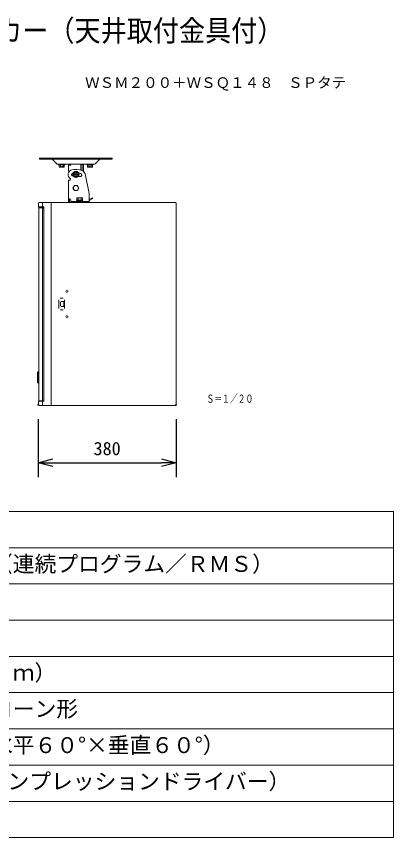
# Model space of a CAD drawing. Units: millimetres, scale not verified. Extents: x -63 to 62, y -57 to 57.
# Drawn here: x 10.5 to 62.5, y -56.5 to 56.8 of the extents above; entities that cross this region are included whole.
import ezdxf
from ezdxf.enums import TextEntityAlignment as Align

# ---------------------------------------------------------------- set-up
doc = ezdxf.new("R2010")
doc.units = ezdxf.units.MM
doc.header["$LTSCALE"] = 0.125
doc.header["$PDMODE"] = 32
doc.header["$PDSIZE"] = 0.0625
for name, color, linetype, lineweight in [('0-0_0', 7, 'Continuous', 25), ('0-1_WAKU', 1, 'Continuous', 18), ('0-4_GAIKEI', 1, 'Continuous', 18), ('0-5_SUNPO', 7, 'Continuous', 25)]:
    doc.layers.add(name, color=color, linetype=linetype, lineweight=lineweight)
for name, color, linetype in [('0-2_MOJI1', 7, 'Continuous'), ('0-3_TOUROKU', 7, 'Continuous'), ('0-6_DEFPOINTS', 7, 'Continuous')]:
    doc.layers.add(name, color=color, linetype=linetype)
doc.styles.add('ＭＳ ゴシック', font='')
doc.styles.get('ＭＳ ゴシック').set_extended_font_data('MS Gothic')

# ---------------------------------------------------------------- blocks, each defined once
blk = doc.blocks.new('_OPEN30')
at = {"layer": '0-0_0'}
blk.add_line((0, 0), (-1, 0), dxfattribs=at)
blk.add_lwpolyline([(-1, 0.26795), (0, 0), (-1, -0.26795)], dxfattribs=at)
blk = doc.blocks.new('D7')
at = {"layer": '0-5_SUNPO'}
for p, q in [((10.5324, -2.9178), (10.5324, -10.9178)), ((29.5324, -2.9178), (29.5324, -10.9178)), ((12.5324, -8.9178), (27.5324, -8.9178))]:
    blk.add_line(p, q, dxfattribs=at)
at = {"layer": '0-6_DEFPOINTS'}
for p in [(10.5324, -0.9178), (29.5324, -0.9178), (29.5324, -8.9178)]:
    blk.add_point(p, dxfattribs=at)
at = {"layer": '0-5_SUNPO', "xscale": 2, "yscale": 2, "rotation": 180}
blk.add_blockref('_OPEN30', (10.5324, -8.9178), dxfattribs=at)
at = {"layer": '0-5_SUNPO', "xscale": 2, "yscale": 2}
blk.add_blockref('_OPEN30', (29.5324, -8.9178), dxfattribs=at)
at = {"layer": '0-5_SUNPO', "style": 'ＭＳ ゴシック'}
blk.add_text('380', height=1.833, dxfattribs=at).set_placement((18.1574, -8.4178), align=Align.BOTTOM_LEFT)

msp = doc.modelspace()

# ---------------------------------------------------------------- linework, layer by layer
at = {"layer": '0-1_WAKU', "color": 4}
for p, q in [((62.4868, -11.5026), (-62.5132, -11.5026)), ((62.4868, -56.5026), (62.4868, -11.5026)), ((-62.5132, -56.5026), (62.4868, -56.5026))]:
    msp.add_line(p, q, dxfattribs=at)
at = {"layer": '0-1_WAKU'}
for p, q in [((-62.5132, -16.5026), (62.4868, -16.5026)), ((-62.5132, -21.5026), (62.4868, -21.5026)), ((-62.5132, -26.5026), (62.4868, -26.5026)), ((-62.5132, -31.5026), (62.4868, -31.5026)), ((-62.5132, -36.5026), (62.4868, -36.5026)), ((-62.5132, -41.5026), (62.4868, -41.5026)), ((-62.5132, -46.5026), (62.4868, -46.5026)), ((-62.5132, -51.5026), (62.4868, -51.5026))]:
    msp.add_line(p, q, dxfattribs=at)
at = {"layer": '0-4_GAIKEI', "color": 7}
for p, q in [((23.6877, 37.2454), (13.6877, 37.2454)), ((13.6877, 37.2454), (13.6877, 37.0854)), ((23.6877, 37.0854), (13.6877, 37.0854)), ((16.0559, 36.4422), (15.4127, 37.0854)), ((21.2065, 36.3954), (16.169, 36.3954)), ((17.6627, 35.4654), (17.6627, 36.3554)), ((17.6676, 36.2654), (17.9127, 36.2654)), ((18.0127, 36.3654), (18.0127, 36.3954)), ((19.3627, 35.5993), (19.3627, 36.3954)), ((19.7127, 36.3954), (19.7127, 35.4385)), ((21.3196, 36.4422), (21.9595, 37.0821)), ((23.6877, 37.2454), (23.6877, 37.0854)), ((17.8311, 35.4654), (17.6627, 35.4654)), ((17.6527, 34.2154), (17.8277, 34.2154)), ((17.6527, 31.1154), (17.6527, 34.2154)), ((19.9397, 35.0612), (20.5127, 32.3654)), ((20.5127, 31.1154), (20.5127, 32.3654)), ((13.5127, 30.5654), (13.5127, 31.0154)), ((13.6127, 31.1154), (32.4127, 31.1154)), ((17.8627, 31.6154), (17.6527, 31.6154)), ((17.9627, 31.1154), (17.9627, 31.5154)), ((17.9627, 31.2754), (20.5127, 31.2754)), ((32.5127, 31.0154), (32.5127, 3.2154)), ((13.5627, 3.8254), (13.5627, 30.4054)), ((13.5127, 3.2154), (13.5127, 3.6654)), ((32.4127, 3.1154), (13.6127, 3.1154))]:
    msp.add_line(p, q, dxfattribs=at)
at = {"layer": '0-4_GAIKEI'}
for p, q in [((16.3002, 36.3954), (16.3002, 36.3454)), ((17.1752, 36.3454), (16.3002, 36.3454)), ((16.5645, 36.2725), (16.5645, 36.0136)), ((16.9109, 36.2725), (16.9109, 36.0136)), ((17.1752, 36.3454), (17.0841, 36.2725)), ((17.0841, 36.2725), (17.0841, 36.0136)), ((17.1752, 36.3954), (17.1752, 36.3454)), ((17.6625, 36.3654), (17.8226, 36.3654)), ((17.664, 36.3754), (17.664, 36.3954)), ((17.664, 36.3754), (17.9715, 36.3754)), ((17.8227, 36.3554), (17.8227, 36.2654)), ((17.9715, 36.3754), (17.9715, 36.3954)), ((19.404, 36.3754), (19.404, 36.3954)), ((19.404, 36.3754), (19.7115, 36.3754)), ((19.5527, 35.5379), (19.5527, 36.3754)), ((19.7115, 36.3754), (19.7115, 36.3954)), ((20.2002, 36.3954), (20.2002, 36.3454)), ((21.0752, 36.3454), (20.2002, 36.3454)), ((20.2002, 36.3454), (20.2913, 36.2725)), ((20.2913, 36.2725), (20.2913, 36.0136)), ((20.4645, 36.2725), (20.4645, 36.0136)), ((20.8109, 36.2725), (20.8109, 36.0136)), ((21.0752, 36.3454), (20.9841, 36.2725)), ((20.9841, 36.2725), (20.9841, 36.0136)), ((21.0752, 36.3954), (21.0752, 36.3454)), ((16.3913, 36.0136), (16.4413, 35.9954)), ((16.7027, 35.9954), (16.4413, 35.9954)), ((16.7027, 36.0854), (16.7727, 36.0854)), ((16.7027, 35.9954), (16.7027, 36.0854)), ((16.7727, 35.9954), (16.7727, 36.0854)), ((17.0341, 35.9954), (16.7727, 35.9954)), ((17.0841, 36.0136), (17.0341, 35.9954)), ((18.5145, 35.3154), (18.3413, 35.0154)), ((18.5145, 35.3154), (18.8609, 35.3154)), ((18.6527, 35.3154), (18.6527, 35.0504)), ((18.7227, 35.0504), (18.7227, 35.3154)), ((19.0341, 35.0154), (18.8609, 35.3154)), ((19.6773, 35.4654), (19.7127, 35.4654)), ((20.2913, 36.0136), (20.3413, 35.9954)), ((20.6027, 35.9954), (20.3413, 35.9954)), ((20.6027, 36.0854), (20.6727, 36.0854)), ((20.6027, 35.9954), (20.6027, 36.0854)), ((20.6727, 35.9954), (20.6727, 36.0854)), ((20.9341, 35.9954), (20.6727, 35.9954)), ((20.9841, 36.0136), (20.9341, 35.9954)), ((18.3413, 35.0154), (18.5145, 34.7154)), ((18.5145, 34.7154), (18.8609, 34.7154)), ((18.5252, 35.0504), (18.5252, 34.9804)), ((18.6527, 35.0504), (18.5252, 35.0504)), ((18.5252, 34.9804), (18.6527, 34.9804)), ((18.6527, 34.9804), (18.6527, 34.7154)), ((18.8502, 35.0504), (18.7227, 35.0504)), ((18.7227, 34.7154), (18.7227, 34.9804)), ((18.7227, 34.9804), (18.8502, 34.9804)), ((18.8502, 34.9804), (18.8502, 35.0504)), ((18.8609, 34.7154), (19.0341, 35.0154)), ((19.4527, 34.7853), (19.4527, 35.0594)), ((18.4857, 33.4654), (18.2836, 33.1154)), ((18.2836, 33.1154), (18.4857, 32.7654)), ((18.8898, 33.4654), (18.4857, 33.4654)), ((19.0919, 33.1154), (18.8898, 33.4654)), ((18.8898, 32.7654), (19.0919, 33.1154)), ((18.4857, 32.7654), (18.8898, 32.7654)), ((18.8086, 31.7372), (18.8586, 31.7554)), ((18.8086, 31.4554), (18.8086, 31.7372)), ((18.8586, 31.7554), (19.5668, 31.7554)), ((19.0107, 31.4554), (19.0107, 31.7372)), ((19.4148, 31.4554), (19.4148, 31.7372)), ((19.6169, 31.7372), (19.5669, 31.7554)), ((19.6169, 31.4554), (19.6169, 31.7372)), ((20.5127, 31.5195), (20.9587, 31.777)), ((21.0087, 31.6904), (20.9587, 31.777)), ((14.0787, 31.0154), (14.0787, 30.5654)), ((15.2936, 31.0154), (15.2936, 3.2154)), ((17.8127, 31.1154), (17.8127, 31.6154)), ((18.7627, 31.3554), (18.7627, 31.2754)), ((18.7628, 31.3554), (19.6627, 31.3554)), ((18.8086, 31.4554), (19.6169, 31.4554)), ((18.8502, 31.4554), (18.8502, 31.3554)), ((19.5752, 31.4554), (19.5752, 31.3554)), ((19.6627, 31.3554), (19.6627, 31.2754)), ((20.5127, 31.4041), (21.0087, 31.6904)), ((14.2558, 30.5154), (13.5627, 30.5154)), ((13.5627, 30.4054), (14.1423, 30.4054)), ((13.6227, 30.4654), (14.2542, 30.4654)), ((14.0871, 30.3654), (14.2542, 30.3654)), ((14.0881, 30.3654), (14.0881, 3.8654)), ((14.1423, 30.4054), (14.2542, 30.4054)), ((14.2542, 30.5174), (14.2542, 3.7134)), ((17.3279, 18.8854), (17.2922, 18.8854)), ((17.2922, 18.8454), (17.3279, 18.8454)), ((17.4634, 19.0204), (17.4243, 19.0204)), ((17.4243, 18.7104), (17.4634, 18.7104)), ((17.4337, 18.9854), (17.4337, 19.0204)), ((17.4337, 18.9854), (17.4648, 18.9854)), ((17.4337, 18.7104), (17.4337, 18.7454)), ((17.4337, 18.7454), (17.4648, 18.7454)), ((17.5315, 18.8854), (17.5955, 18.8854)), ((17.5315, 18.8454), (17.5955, 18.8454)), ((17.5658, 18.8454), (17.5658, 18.8854)), ((16.3298, 16.5154), (16.3298, 17.7154)), ((16.5255, 17.9154), (16.9167, 17.9154)), ((16.5645, 17.3529), (16.5645, 16.8779)), ((16.6067, 17.4529), (16.9993, 17.4529)), ((16.9993, 16.7779), (16.9993, 17.4529)), ((17.1123, 17.7154), (17.1123, 16.5154)), ((16.9167, 16.3154), (16.5255, 16.3154)), ((16.9993, 16.7779), (16.6067, 16.7779)), ((17.2922, 15.3854), (17.3279, 15.3854)), ((17.3279, 15.3454), (17.2922, 15.3454)), ((17.4243, 15.5204), (17.4634, 15.5204)), ((17.4634, 15.2104), (17.4243, 15.2104)), ((17.4337, 15.5204), (17.4337, 15.4854)), ((17.4337, 15.4854), (17.4648, 15.4854)), ((17.4337, 15.2454), (17.4648, 15.2454)), ((17.4337, 15.2454), (17.4337, 15.2104)), ((17.5315, 15.3854), (17.5955, 15.3854)), ((17.5315, 15.3454), (17.5955, 15.3454)), ((17.5658, 15.3854), (17.5658, 15.3454)), ((13.5627, 3.7154), (14.2558, 3.7154)), ((13.6227, 3.7654), (14.2542, 3.7654)), ((14.0787, 3.6654), (14.0787, 3.2154)), ((14.0871, 3.8654), (14.2542, 3.8654)), ((14.1423, 3.8254), (14.2542, 3.8254))]:
    msp.add_line(p, q, dxfattribs=at)
at = {"layer": '0-4_GAIKEI', "color": 7, "lineweight": 25}
msp.add_line((13.4446, 6.2404), (13.5627, 6.2404), dxfattribs=at)
at = {"layer": '0-4_GAIKEI'}
msp.add_lwpolyline([(16.3002, 36.3454), (16.3913, 36.2725), (16.3913, 36.0136)], dxfattribs=at)
at = {"layer": '0-4_GAIKEI', "color": 7, "lineweight": 25}
msp.add_lwpolyline([(13.4446, 6.2404), (13.4446, 7.7517), (13.5627, 7.7517)], dxfattribs=at)
at = {"layer": '0-4_GAIKEI'}
msp.add_circle((18.6877, 35.0154), 0.4375, dxfattribs=at)
at = {"layer": '0-4_GAIKEI', "color": 7}
for centre, radius, start, end in [((16.169, 36.5554), 0.16, 225, 270), ((17.4627, 36.3554), 0.2, 0, 11.54631), ((17.9127, 36.3654), 0.1, 270, 0), ((21.2065, 36.5554), 0.16, 270, 315), ((18.2927, 34.9739), 0.675, 102, 234.46433), ((18.2927, 34.9739), 0.225, 102, 282), ((18.6877, 33.1154), 2.575, 71.85415, 102), ((18.6877, 33.1154), 2.125, 100.7145, 102), ((18.6877, 33.1154), 2.125, 72, 79.2855), ((19.2749, 34.9224), 0.225, 252, 72), ((19.2795, 34.9209), 0.675, 12, 71.85415), ((17.8277, 34.3404), 0.125, 270, 355.98082), ((17.8277, 34.3229), 0.125, 4.01918, 54.46433), ((18.6877, 33.1154), 1.675, 72, 77.92702), ((13.6127, 31.0154), 0.1, 90, 180), ((17.8627, 31.5154), 0.1, 0, 90), ((32.4127, 31.0154), 0.1, 0, 90), ((13.5627, 30.5654), 0.05, 180, 270), ((13.6227, 30.4054), 0.06, 90, 180), ((13.5627, 3.6654), 0.05, 90, 180), ((13.6227, 3.8254), 0.06, 180, 270), ((13.6127, 3.2154), 0.1, 180, 270), ((32.4127, 3.2154), 0.1, 270, 0)]:
    msp.add_arc(centre, radius, start, end, dxfattribs=at)
at = {"layer": '0-4_GAIKEI'}
for centre, radius, start, end in [((17.4627, 36.3554), 0.36, 0, 3.19658), ((18.6877, 35.0154), 0.2964, 96.78128, 263.21872), ((18.6877, 35.0154), 0.2964, 276.78128, 83.21872), ((18.6877, 33.1154), 0.3542, 158.77493, 201.22507), ((18.6877, 33.1154), 0.3542, 98.77493, 141.22507), ((18.6877, 33.1154), 0.3542, 218.77493, 261.22507), ((18.6877, 33.1154), 0.3542, 38.77493, 81.22507), ((18.6877, 33.1154), 0.3542, 278.77493, 321.22507), ((18.6877, 33.1154), 0.3542, 338.77493, 21.22507)]:
    msp.add_arc(centre, radius, start, end, dxfattribs=at)

# ---------------------------------------------------------------- block references
at = {"layer": '0-5_SUNPO'}
msp.add_blockref('D7', (2.9608, 4.1331), dxfattribs=at)

# ---------------------------------------------------------------- texts
at = {"layer": '0-2_MOJI1', "style": 'ＭＳ ゴシック', "width": 0.9}
msp.add_text('３０ｃｍ\u3000２ウェイスピーカー（天井取付金具付）', height=2.933, dxfattribs=at).set_placement((-35.5132, 52.4974), align=Align.BOTTOM_LEFT)
at = {"layer": '0-2_MOJI1', "style": 'ＭＳ ゴシック'}
for s, p in [('３００Ｗ／１５０Ｗ（連続プログラム／ＲＭＳ）', (-20.0132, -20.5026)), ('１００ｄＢ（１Ｗ／１ｍ）', (-20.0132, -35.5026)), ('低域用：３０ｃｍ\u3000コーン形', (-20.0132, -40.5026)), ('高域用：ホーン形（水平６０°×垂直６０°）', (-20.0132, -45.5026)), ('\u3000\u3000\u3000（φ３５ｍｍコンプレッションドライバー）', (-20.0132, -50.5026))]:
    msp.add_text(s, height=2.199, dxfattribs=at).set_placement(p, align=Align.BOTTOM_LEFT)
at = {"layer": '0-3_TOUROKU', "style": 'ＭＳ ゴシック'}
msp.add_text('ＷＳＭ２００＋ＷＳＱ１４８\u3000ＳＰタテ', height=1.466, dxfattribs=at).set_placement((19.9535, 46.4974), align=Align.BOTTOM_LEFT)
at = {"layer": '0-3_TOUROKU', "style": 'ＭＳ ゴシック', "width": 0.7}
msp.add_text('Ｓ＝１／２０', height=1.1, dxfattribs=at).set_placement((36.6817, 3.1642), align=Align.BOTTOM_LEFT)

doc.saveas('drawing.dxf')
